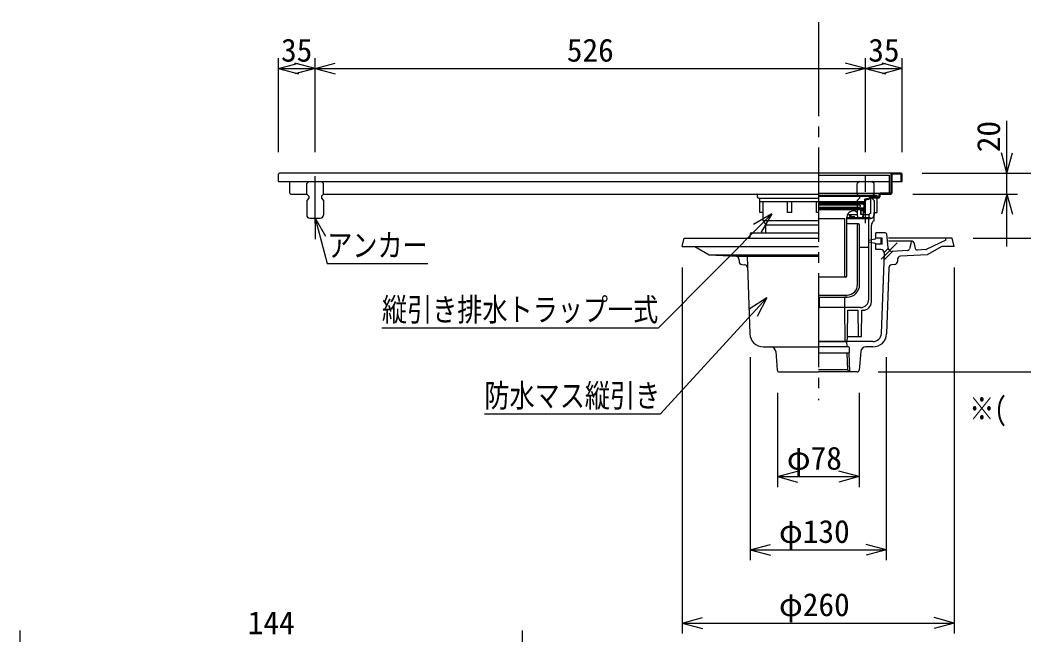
# Model space of a CAD drawing. Units: millimetres, scale not verified. Extents: x -1365 to 1365, y -930 to 870.
# Drawn here: x -605 to 354, y -368 to 219 of the extents above; entities that cross this region are included whole.
import ezdxf
from ezdxf.enums import TextEntityAlignment as Align

# ---------------------------------------------------------------- set-up
doc = ezdxf.new("R2010")
doc.units = ezdxf.units.MM
doc.header["$LTSCALE"] = 10
for name, pattern in [('CHAIN1', [8, 5, -1, 1, -1]), ('CHAIN2', [12, 9, -1, 1, -1]), ('DASHED2', [3, 2, -1])]:
    doc.linetypes.add(name, pattern=pattern)
for name, color, linetype in [('0-0_計極細', 2, 'Continuous'), ('0-1_計細線', 3, 'Continuous'), ('0-5_寸法線', 7, 'Continuous'), ('1-5_寸法2', 7, 'Continuous')]:
    doc.layers.add(name, color=color, linetype=linetype)
doc.styles.add('ＭＳ ゴシック', font='')
doc.styles.get('ＭＳ ゴシック').set_extended_font_data('MS Gothic')

msp = doc.modelspace()

# ---------------------------------------------------------------- linework, layer by layer
at = {"layer": '0-0_計極細', "linetype": 'CHAIN2'}
msp.add_line((157.61, 577.48), (157.61, -143.78), dxfattribs=at)
at = {"layer": '0-0_計極細', "linetype": 'CHAIN1'}
for p, q in [((-323.39, 25.23), (-323.39, 70.28)), ((217.34, -9.12), (232.87, 6.41))]:
    msp.add_line(p, q, dxfattribs=at)
at = {"layer": '0-0_計極細', "linetype": 'DASHED2'}
msp.add_line((202.61, 25.23), (202.61, 70.28), dxfattribs=at)
at = {"layer": '0-0_計極細'}
for p, q in [((157.61, 50.93), (207.58, 50.93)), ((201.91, 48.43), (203.86, 48.43)), ((201.91, 45.43), (201.91, 48.43)), ((204.85, 48.43), (203.66, 48.43)), ((207.58, 50.93), (213.61, 51.93)), ((207.58, 50.22), (213.61, 51.22)), ((207.58, 34.91), (207.58, 50.23)), ((213.61, 49.52), (207.58, 48.72)), ((201.11, 44.03), (157.61, 44.03)), ((157.61, 43.83), (201.76, 43.83)), ((157.61, 42.83), (196.86, 42.83)), ((157.61, 40.53), (196.86, 40.53)), ((157.61, 39.53), (200.96, 39.53)), ((201.11, 39.43), (157.61, 39.43)), ((157.81, 45.93), (200.81, 45.93)), ((157.81, 44.93), (201.41, 44.93)), ((196.86, 40.53), (197.36, 41.03)), ((197.36, 40.03), (196.86, 40.53)), ((197.36, 43.83), (197.36, 43.33)), ((197.36, 42.33), (197.36, 41.03)), ((197.36, 40.03), (197.36, 39.53)), ((200.96, 42.33), (201.76, 43.83)), ((200.96, 42.33), (200.96, 39.53)), ((201.11, 44.03), (201.11, 44.93)), ((201.11, 37.93), (201.11, 39.43)), ((201.91, 36.13), (201.91, 46.68)), ((202.61, 35.43), (202.61, 46.68)), ((204.85, 47.73), (203.66, 47.73)), ((201.11, 37.93), (157.61, 37.93)), ((157.61, 29.72), (182.61, 29.72)), ((182.61, -25.27), (182.61, 29.72)), ((184.51, 29.72), (207.58, 29.72)), ((184.61, -25.27), (184.61, 30.9)), ((184.61, 30.52), (206.11, 30.52)), ((185.16, 33.43), (195.1, 33.43)), ((187.39, 31.73), (187.39, 33.43)), ((187.39, 31.73), (192.39, 31.73)), ((188.89, 31.73), (188.89, 33.43)), ((197.86, 33.53), (197.86, 37.93)), ((197.86, 37.43), (201.91, 37.43)), ((198.36, 33.53), (198.36, 37.43)), ((199.78, 31.43), (200.61, 31.43)), ((200.61, 31.43), (200.61, 37.43)), ((200.61, 36.13), (201.91, 36.13)), ((200.61, 35.43), (202.61, 35.43)), ((200.61, 33.43), (206.11, 33.43)), ((205.61, 3.44), (205.61, 29.72)), ((207.58, 34.91), (206.11, 33.43)), ((206.11, 30.52), (206.11, 33.43)), ((207.58, 29.72), (206.11, 30.52)), ((157.61, 23.19), (107.11, 23.19)), ((195.86, 24.52), (184.61, 24.52)), ((194.86, -33.48), (194.86, 23.52)), ((196.86, -33.48), (196.86, 23.52)), ((196.86, 2.45), (204.73, 2.45)), ((205.61, -47.48), (205.61, 3.44)), ((53.17, -4.91), (157.61, -4.91)), ((196.86, -33.48), (196.86, -6.48)), ((183.61, -26.27), (157.61, -26.27)), ((184.6, -25.4), (184.6, -25.4)), ((157.61, -43.48), (184.86, -43.48)), ((157.61, -45.48), (158.54, -45.48)), ((158.54, -45.48), (184.86, -45.48)), ((158.6, -54.98), (158.54, -45.49)), ((184.86, -45.48), (182.61, -45.48)), ((182.61, -55.48), (182.61, -45.48)), ((182.61, -55.48), (157.61, -55.48)), ((182.61, -55.58), (182.61, -55.48)), ((197.61, -55.48), (182.61, -55.48)), ((183.11, -87.98), (182.61, -55.48)), ((185.19, -82.98), (185.61, -57.98)), ((185.61, -57.98), (195.61, -57.98)), ((195.86, -82.98), (195.61, -57.98))]:
    msp.add_line(p, q, dxfattribs=at)
for points in [[(197.36, 42.33), (196.86, 42.83), (197.36, 43.33)], [(200.11, 32.53), (200.11, 33.53), (197.86, 33.53)]]:
    msp.add_lwpolyline(points, dxfattribs=at)
for centre, radius, start, end in [((203.66, 46.68), 1.75, 90, 180), ((204.85, 49.43), 1, 270, 356.64911), ((204.85, 49.43), 1.7, 270, 355.891), ((207.58, 49.18), 1.75, 90, 173.7163), ((207.58, 49.18), 1.05, 90, 172.98762), ((201.41, 45.43), 0.5, 270, 360), ((203.66, 46.68), 1.05, 90, 180), ((190.61, 30.9), 6, 55.16629, 180), ((198.11, 32.53), 2, 270, 360), ((195.86, 23.52), 1, 90, 180), ((195.86, 23.52), 1, 0, 90), ((204.61, 3.44), 1, 277.18076, 360), ((183.61, -25.27), 1, 180, 270), ((183.61, -25.27), 1, 270, 360), ((184.86, -33.48), 12, 270, 360), ((184.86, -33.48), 10, 270, 360), ((197.61, -47.48), 8, 270, 360), ((159.1, -54.98), 0.5, 180.39514, 270)]:
    msp.add_arc(centre, radius, start, end, dxfattribs=at)
at = {"layer": '0-1_計細線'}
for p, q in [((-358.39, 65.02), (-358.39, 72.02)), ((157.61, 71.12), (225.11, 71.12)), ((225.11, 71.12), (225.11, 54.02)), ((226.61, 72.02), (226.61, 54.02)), ((237.61, 65.02), (237.61, 72.02)), ((-358.39, 65.02), (157.61, 65.02)), ((-347.39, 54.02), (-347.39, 65.02)), ((-329.39, 65.01), (-331.39, 63.01)), ((-331.39, 53.01), (-331.39, 63.01)), ((-329.39, 65.01), (-317.39, 65.01)), ((-315.39, 63.01), (-317.39, 65.01)), ((-315.39, 53.01), (-315.39, 63.01)), ((157.61, 65.12), (225.11, 65.12)), ((236.61, 65.02), (237.61, 65.02)), ((-346.39, 53.02), (-331.39, 53.02)), ((-331.39, 53.01), (-329.39, 51.01)), ((-329.39, 49.01), (-331.39, 47.01)), ((-329.39, 51.01), (-329.39, 49.01)), ((-315.39, 53.01), (-317.39, 51.01)), ((-317.39, 51.01), (-317.39, 49.01)), ((-317.39, 49.01), (-315.39, 47.01)), ((-315.39, 53.02), (157.61, 53.02)), ((99.11, 52.52), (99.11, 50.52)), ((100.61, 49.02), (101.61, 49.02)), ((101.61, 49.02), (157.61, 49.02)), ((101.61, 35.52), (101.61, 49.02)), ((157.61, 54.02), (225.11, 54.02)), ((157.61, 51.93), (213.61, 51.93)), ((214.61, 49.02), (208.61, 49.02)), ((213.61, 35.52), (213.61, 51.93)), ((215.11, 52.52), (215.11, 50.52)), ((216.11, 52.52), (216.11, 50.52)), ((226.61, 54.02), (216.61, 54.02)), ((216.61, 53.02), (226.61, 53.02)), ((-331.39, 47.01), (-331.39, 33.01)), ((-315.39, 47.01), (-315.39, 33.01)), ((157.61, 45.52), (101.61, 45.52)), ((104.61, 27.52), (104.61, 45.52)), ((128.11, 35.52), (128.11, 45.52)), ((132.11, 35.52), (132.11, 45.52)), ((-328.39, 30.01), (-318.39, 30.01)), ((104.61, 35.52), (101.61, 35.52)), ((132.11, 35.52), (128.11, 35.52)), ((210.61, 27.52), (210.61, 35.52)), ((210.61, 35.52), (213.61, 35.52)), ((157.61, 27.52), (104.61, 27.52)), ((107.11, 16.02), (107.11, 23.19)), ((208.11, -49.98), (208.11, 23.19)), ((27.3, 3.02), (29.29, 11.02)), ((29.29, 11.02), (157.61, 11.02)), ((92.2, 15.13), (91.74, 11.02)), ((93.2, 16.02), (157.61, 16.02)), ((211.49, 9.86), (205.8, 8.72)), ((221.4, 16.02), (212.3, 16.02)), ((212.3, 11.02), (212.3, 16.02)), ((218.3, 11.02), (212.3, 11.02)), ((216.3, 10.83), (212.3, 10.83)), ((217.3, 6.23), (217.3, 9.83)), ((218.3, 5.02), (218.3, 11.02)), ((222.39, 15.13), (223.87, 1.78)), ((279.3, 11.02), (224.3, 11.02)), ((279.3, 9.02), (279.3, 11.02)), ((285.3, 11.02), (279.3, 11.02)), ((287.3, 3.02), (285.3, 11.02)), ((27.3, 3.02), (157.61, 3.02)), ((205.8, 7.32), (211.49, 6.18)), ((216.3, 5.23), (212.3, 5.23)), ((218.3, 5.02), (212.3, 5.02)), ((212.3, 0.02), (212.3, 5.02)), ((217.19, 0.02), (212.3, 0.02)), ((220.18, -2.74), (224.01, 1.09)), ((247.3, 8.02), (224.3, 8.02)), ((246.03, 6.88), (244.6, 0.6)), ((248.54, 6.86), (249.89, 1.11)), ((260.28, 0.04), (251.95, -0.43)), ((279.32, 9.04), (260.54, 0.12)), ((275.32, 3.02), (261.42, -4.91)), ((287.3, 3.02), (275.32, 3.02)), ((78.77, -6.34), (157.61, -6.34)), ((81.6, -9.24), (81.67, -11.42)), ((89.51, -6.34), (91.99, -80.41)), ((220.19, -3.08), (217.6, -80.25)), ((219.96, -10.04), (228.24, -1.76)), ((242.76, -0.95), (228.07, -1.77)), ((232.99, -9.24), (232.92, -11.42)), ((261.42, -4.91), (235.82, -6.34)), ((84.3, -14.3), (87.26, -14.66)), ((224.71, -17.54), (222.6, -80.41)), ((230.29, -14.3), (227.34, -14.66)), ((185.11, -87.98), (185.19, -82.98)), ((185.19, -82.98), (198.71, -82.98)), ((104.98, -92.98), (157.61, -92.98)), ((157.61, -87.98), (185.11, -87.98)), ((209.61, -87.98), (157.61, -87.98)), ((186.3, -92.98), (157.61, -92.98)), ((184.33, -87.98), (184.49, -92.98)), ((187.3, -97.98), (187.3, -93.98)), ((209.61, -92.98), (202.89, -92.98)), ((116.68, -97.56), (118.16, -115.15)), ((186.3, -98.98), (157.61, -98.98)), ((184.69, -98.98), (185.23, -114.98)), ((186.69, -98.98), (187.3, -116.98)), ((197.91, -97.56), (196.44, -115.15)), ((185.23, -114.98), (157.61, -114.98)), ((185.23, -114.99), (187.3, -116.98)), ((120.15, -116.98), (157.61, -116.98)), ((194.44, -116.98), (157.61, -116.98))]:
    msp.add_line(p, q, dxfattribs=at)
at = {"layer": '0-1_計細線', "linetype": 'DASHED2'}
for p, q in [((196.61, 65.01), (194.61, 63.01)), ((194.61, 53.01), (194.61, 63.01)), ((196.61, 65.01), (208.61, 65.01)), ((210.61, 63.01), (208.61, 65.01)), ((210.61, 53.01), (210.61, 63.01)), ((194.61, 47.01), (194.61, 33.01)), ((210.61, 47.01), (210.61, 33.01)), ((197.61, 30.01), (207.61, 30.01))]:
    msp.add_line(p, q, dxfattribs=at)
at = {"layer": '0-1_計細線'}
for points in [[(236.61, 73.02), (227.61, 73.02), (-357.39, 73.02)], [(227.61, 65.02), (236.61, 65.02), (236.61, 72.02), (227.61, 72.02), (227.61, 54.02)], [(214.61, 50.02), (208.61, 50.02), (208.61, 49.02)], [(157.61, 35.52), (155.61, 35.52), (155.61, 45.52)], [(39.28, 3.02), (53.17, -4.91), (78.77, -6.34)], [(198.71, -82.98), (199.11, -57.98), (200.11, -57.98)]]:
    msp.add_lwpolyline(points, dxfattribs=at)
at = {"layer": '0-1_計細線', "linetype": 'DASHED2'}
for points in [[(194.61, 53.01), (196.61, 51.01), (196.61, 49.01), (194.61, 47.01)], [(210.61, 53.01), (208.61, 51.01), (208.61, 49.01), (210.61, 47.01)]]:
    msp.add_lwpolyline(points, dxfattribs=at)
at = {"layer": '0-1_計細線'}
for centre, radius, start, end in [((-357.39, 72.02), 1, 90, 180), ((227.61, 72.02), 1, 90, 180), ((236.61, 72.02), 1, 0, 90), ((-346.39, 54.02), 1, 180, 270), ((98.61, 52.52), 0.5, 0, 90), ((100.61, 50.52), 1.5, 180, 270), ((214.61, 50.52), 1.5, 270, 360), ((214.61, 50.52), 0.5, 270, 360), ((216.61, 52.52), 1.5, 90, 180), ((216.61, 52.52), 0.5, 90, 180), ((226.61, 54.02), 1, 270, 360), ((-328.39, 33.01), 3, 180, 270), ((-318.39, 33.01), 3, 270, 360), ((102.11, 23.19), 5, 0, 60), ((213.11, 23.19), 5, 120, 180), ((93.2, 15.02), 1, 90, 173.65981), ((211.3, 10.85), 1, 281.33475, 360), ((216.3, 9.83), 1, 0, 90), ((221.4, 15.02), 1, 6.34019, 90), ((211.3, 5.2), 1, 0, 78.66525), ((216.3, 6.23), 1, 270, 360), ((217.19, -2.98), 3, 358.07878, 90), ((227.85, 2.22), 4, 186.34019, 273.20791), ((242.65, 1.05), 2, 273.20791, 347.09818), ((247.51, 6.52), 1.5, 98.1445, 160.17913), ((247.08, 6.52), 1.5, 13.20109, 81.8555), ((251.84, 1.57), 2, 193.20109, 273.20791), ((260.11, 1.02), 1, 270, 295.41929), ((78.6, -9.34), 3, 1.92122, 86.79209), ((235.99, -9.34), 3, 93.20791, 178.07878), ((84.67, -11.32), 3, 181.92122, 262.89591), ((86.88, -17.64), 3, 1.92122, 82.89591), ((227.71, -17.64), 3, 97.10409, 178.07878), ((229.92, -11.32), 3, 277.10409, 358.07878), ((200.11, -49.98), 8, 270, 360), ((104.98, -79.98), 13, 181.92122, 270), ((209.61, -79.98), 8, 270, 358.07878), ((209.61, -79.98), 13, 270, 358.07878), ((111.7, -97.98), 5, 4.79504, 90), ((186.3, -93.98), 1, 0, 90), ((202.89, -97.98), 5, 90, 175.20496), ((186.3, -97.98), 1, 270, 360), ((120.15, -114.98), 2, 184.79504, 270), ((194.44, -114.98), 2, 270, 355.20496)]:
    msp.add_arc(centre, radius, start, end, dxfattribs=at)
at = {"layer": '0-1_計細線', "linetype": 'DASHED2'}
for centre, start, end in [((197.61, 33.01), 180, 270), ((207.61, 33.01), 270, 360)]:
    msp.add_arc(centre, 3, start, end, dxfattribs=at)
at = {"layer": '0-5_寸法線'}
for p, q in [((-358.39, 93.02), (-358.39, 183.02)), ((-323.39, 93.02), (-323.39, 183.02)), ((202.61, 93.02), (202.61, 183.02)), ((237.61, 93.02), (237.61, 183.02)), ((-358.39, 173.02), (-339.08, 178.2)), ((-358.39, 173.02), (-339.08, 167.84)), ((-358.39, 173.02), (-323.39, 173.02)), ((-323.39, 173.02), (-342.71, 178.2)), ((-323.39, 173.02), (-342.71, 167.84)), ((-323.39, 173.02), (-304.08, 178.2)), ((-323.39, 173.02), (-304.08, 167.84)), ((-323.39, 173.02), (202.61, 173.02)), ((202.61, 173.02), (183.29, 178.2)), ((202.61, 173.02), (183.29, 167.84)), ((202.61, 173.02), (221.92, 178.2)), ((202.61, 173.02), (221.92, 167.84)), ((202.61, 173.02), (237.61, 173.02)), ((237.61, 173.02), (218.29, 178.2)), ((237.61, 173.02), (218.29, 167.84)), ((337.61, 3.02), (337.61, 123.02)), ((337.61, 73.02), (332.43, 92.34)), ((337.61, 73.02), (342.78, 92.34)), ((256.61, 73.02), (487.61, 73.02)), ((257.61, 73.02), (417.61, 73.02)), ((257.61, 73.02), (347.61, 73.02)), ((247.61, 53.02), (347.61, 53.02)), ((337.61, 53.02), (332.43, 33.7)), ((337.61, 53.02), (342.78, 33.7)), ((-323.39, 30.01), (-313.39, 12.69)), ((-323.39, 30.01), (-323.39, 10.01)), ((112.84, 34.09), (95.56, 24.03)), ((112.84, 34.09), (102.9, 16.73)), ((305.3, 11.02), (417.61, 11.02)), ((27.3, -16.98), (27.3, -366.98)), ((287.3, -16.98), (287.3, -366.98)), ((108.12, -46.28), (91.24, -57.02)), ((108.12, -46.28), (98.87, -64.02)), ((92.3, -102.81), (92.3, -296.98)), ((222.3, -102.81), (222.3, -296.98)), ((214.44, -116.98), (487.61, -116.98)), ((214.44, -116.98), (417.61, -116.98)), ((118.3, -136.99), (118.3, -226.98)), ((196.3, -136.99), (196.3, -226.98)), ((118.3, -216.98), (137.62, -211.8)), ((118.3, -216.98), (137.62, -222.16)), ((118.3, -216.98), (196.3, -216.98)), ((196.3, -216.98), (176.98, -211.8)), ((196.3, -216.98), (176.98, -222.16)), ((92.3, -286.98), (111.62, -281.8)), ((92.3, -286.98), (111.62, -292.16)), ((92.3, -286.98), (222.3, -286.98)), ((222.3, -286.98), (202.98, -281.8)), ((222.3, -286.98), (202.98, -292.16)), ((27.3, -356.98), (46.62, -351.8)), ((287.3, -356.98), (267.98, -351.8)), ((27.3, -356.98), (46.62, -362.16)), ((27.3, -356.98), (287.3, -356.98)), ((287.3, -356.98), (267.98, -362.16))]:
    msp.add_line(p, q, dxfattribs=at)
for points in [[(-323.39, 30.01), (-311.75, -13.46), (-215.75, -13.46)], [(112.84, 34.09), (4.53, -74.97), (-259.47, -74.97)], [(108.12, -46.28), (6.38, -157.18), (-161.62, -157.18)]]:
    msp.add_lwpolyline(points, dxfattribs=at)
at = {"layer": '1-5_寸法2'}
for p, q in [((-605.21, -594.22), (-605.21, -364.22)), ((-125.21, -594.22), (-125.21, -364.22))]:
    msp.add_line(p, q, dxfattribs=at)

# ---------------------------------------------------------------- texts
at = {"layer": '0-5_寸法線', "style": 'ＭＳ ゴシック'}
for s, p in [('35', (-355.89, 173.02)), ('526', (-82.89, 173.02)), ('35', (205.11, 173.02)), ('φ78', (127.3, -216.98)), ('φ130', (119.8, -286.98)), ('φ260', (119.8, -356.98))]:
    msp.add_text(s, height=21.99, dxfattribs=at).set_placement(p, align=Align.BOTTOM_LEFT)
msp.add_text('20', height=21.99, rotation=90, dxfattribs=at).set_placement((337.61, 93.04), align=Align.BOTTOM_LEFT)
at = {"layer": '0-5_寸法線', "style": 'ＭＳ ゴシック', "width": 0.8}
for s, p in [('アンカー', (-311.75, -13.46)), ('縦引き排水トラップ一式', (-259.47, -74.97)), ('防水マス縦引き', (-161.62, -157.18)), ('※(\u3000 )内はトラップ切断時', (301.61, -169.7))]:
    msp.add_text(s, height=21.99, dxfattribs=at).set_placement(p, align=Align.BOTTOM_LEFT)
at = {"layer": '1-5_寸法2', "style": 'ＭＳ ゴシック'}
msp.add_text('144', height=21.99, dxfattribs=at).set_placement((-387.71, -374.22), align=Align.BOTTOM_LEFT)

doc.saveas('drawing.dxf')
